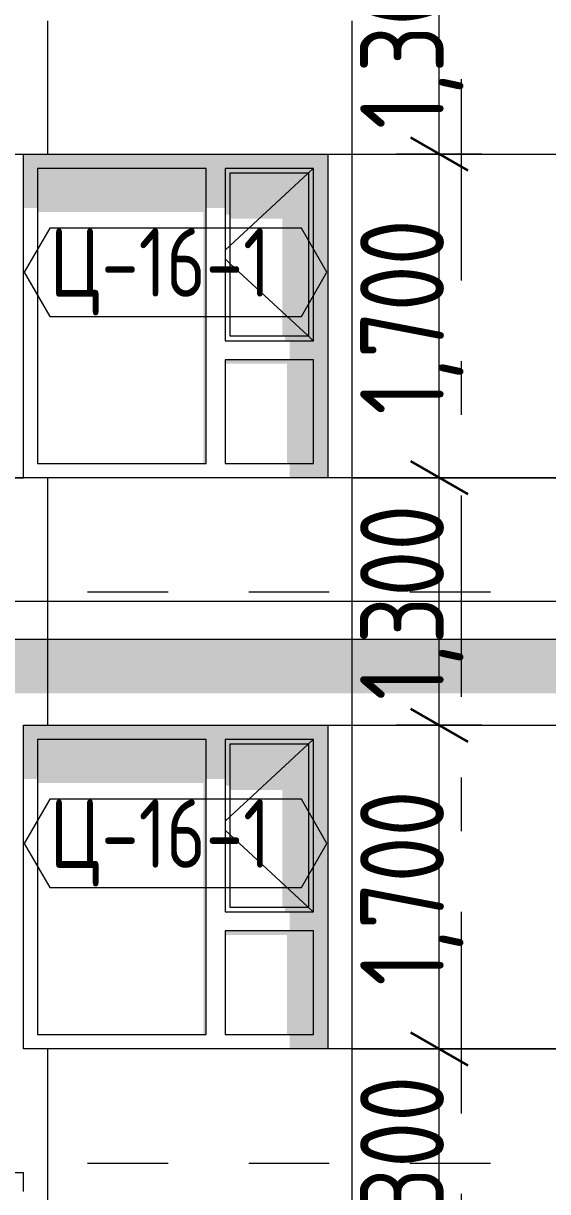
# Model space of a CAD drawing. Header units: millimetres. Extents: x 18162 to 7085488, y 72188 to 247925.
# Drawn here: x 5821209 to 5823964, y 109234 to 115371 of the extents above; entities that cross this region are included whole.
import ezdxf
from ezdxf.enums import TextEntityAlignment as Align

# ---------------------------------------------------------------- set-up
doc = ezdxf.new("R2010")
doc.units = ezdxf.units.MM
doc.header["$MEASUREMENT"] = 0
doc.linetypes.add('Dashed', pattern=[423.333333, 211.666667, -211.666667])
doc.linetypes.add('Double Dashed', pattern=[1093.611073, 529.166651, -211.666656, 141.111112, -211.666656])
for name, color, linetype in [('Archicad Windows', 7, 'Continuous'), ('Structural - Bearing', 7, 'Continuous'), ('Structural - Grid', 7, 'Continuous')]:
    doc.layers.add(name, color=color, linetype=linetype)
doc.styles.add('GENERATED_STYLE_3', font='', dxfattribs={"width": 0.8})
doc.styles.get('GENERATED_STYLE_3').set_extended_font_data('ISOCPEUR MON')
doc.dimstyles.new('GENERATED_STYLE__19', dxfattribs={"dimtxt": 440.00001, "dimasz": 228, "dimexe": 0.18, "dimexo": 31028.935828, "dimgap": 0, "dimtad": 1, "dimdec": 0, "dimzin": 0, "dimdsep": 46, "dimtxsty": 'GENERATED_STYLE_3', "dimblk": 'ARROWHEAD_2', "dimblk1": 'ARROWHEAD_2', "dimblk2": 'ARROWHEAD_2', "dimcen": 0.09, "dimclrd": 13, "dimclre": 13, "dimclrt": 13, "dimadec": 0, "dimazin": 0, "dimtfac": 1, "dimtdec": 4, "dimtmove": 0, "dimatfit": 3, "dimfxl": 1, "dimtolj": 1, "dimtzin": 0, "dimarcsym": 0})
doc.dimstyles.new('GENERATED_STYLE__20', dxfattribs={"dimtxt": 440.00001, "dimasz": 228, "dimexe": 0.18, "dimexo": 31229.618294, "dimgap": 0, "dimtad": 1, "dimdec": 0, "dimzin": 0, "dimdsep": 46, "dimtxsty": 'GENERATED_STYLE_3', "dimblk": 'ARROWHEAD_2', "dimblk1": 'ARROWHEAD_2', "dimblk2": 'ARROWHEAD_2', "dimcen": 0.09, "dimclrd": 13, "dimclre": 13, "dimclrt": 13, "dimadec": 0, "dimazin": 0, "dimtfac": 1, "dimtdec": 4, "dimtmove": 0, "dimatfit": 3, "dimfxl": 1, "dimtolj": 1, "dimtzin": 0, "dimarcsym": 0})
doc.dimstyles.new('GENERATED_STYLE__31', dxfattribs={"dimtxt": 440.00001, "dimasz": 228, "dimexe": 0.18, "dimexo": 1815.703396, "dimgap": 0, "dimtad": 1, "dimdec": 0, "dimzin": 0, "dimdsep": 46, "dimtxsty": 'GENERATED_STYLE_3', "dimblk": 'ARROWHEAD_2', "dimblk1": 'ARROWHEAD_2', "dimblk2": 'ARROWHEAD_2', "dimcen": 0.09, "dimclrd": 13, "dimclre": 13, "dimclrt": 13, "dimadec": 0, "dimazin": 0, "dimtfac": 1, "dimtdec": 4, "dimtmove": 0, "dimatfit": 3, "dimfxl": 1, "dimtolj": 1, "dimtzin": 0, "dimarcsym": 0})

# ---------------------------------------------------------------- blocks, each defined once
blk = doc.blocks.new('*X2296', base_point=(5785635.3, 106384.1))
at = {"layer": 'Structural - Bearing', "color": 8, "linetype": 'Continuous', "lineweight": 13}
for p, q in [((5821335.3, 115384.1), (5821335.3, 115284.1)), ((5822935.3, 115384.1), (5822935.3, 115284.1))]:
    blk.add_line(p, q, dxfattribs=at)
blk = doc.blocks.new('*X2343', base_point=(5785635.3, 106384.1))
at = {"layer": 'Structural - Bearing', "color": 8, "linetype": 'Continuous', "lineweight": 13}
for p, q in [((5821335.3, 112134.1), (5821335.3, 111684.1)), ((5822935.3, 112134.1), (5822935.3, 109984.1)), ((5822808.8, 111684.1), (5822935.3, 111684.1)), ((5822935.3, 111684.1), (5824035.3, 111684.1)), ((5821335.3, 109984.1), (5821335.3, 109384.1)), ((5822935.3, 109984.1), (5822808.8, 109984.1)), ((5822935.3, 109984.1), (5824035.3, 109984.1)), ((5822935.3, 109984.1), (5822935.3, 109384.1)), ((5824035.3, 109984.1), (5822935.3, 109984.1)), ((5821335.3, 109384.1), (5821335.3, 109284.1)), ((5822935.3, 109384.1), (5822935.3, 109284.1))]:
    blk.add_line(p, q, dxfattribs=at)
blk = doc.blocks.new('*X2357', base_point=(5785635.3, 106384.1))
at = {"layer": 'Structural - Bearing', "color": 7, "linetype": 'Continuous', "lineweight": 9}
for p, q in [((5821335.3, 112334.1), (5821335.3, 112134.1)), ((5822935.3, 112334.1), (5822935.3, 112134.1)), ((5824535.3, 112334.1), (5824535.3, 112134.1)), ((5826135.3, 112334.1), (5826135.3, 112134.1))]:
    blk.add_line(p, q, dxfattribs=at)
blk = doc.blocks.new('*X2481', base_point=(5785635.3, 106384.1))
at = {"layer": 'Structural - Bearing', "color": 8, "linetype": 'Continuous', "lineweight": 13}
for p, q in [((5821335.3, 115284.1), (5821335.3, 114684.1)), ((5822935.3, 115284.1), (5822935.3, 112984.1)), ((5820835.3, 114684.1), (5821208.8, 114684.1)), ((5822808.8, 114684.1), (5822935.3, 114684.1)), ((5822935.3, 114684.1), (5824035.3, 114684.1)), ((5821208.8, 112984.1), (5820835.3, 112984.1)), ((5820835.3, 112984.1), (5821208.8, 112984.1)), ((5821335.3, 112984.1), (5821335.3, 112384.1)), ((5822935.3, 112984.1), (5822808.8, 112984.1)), ((5822935.3, 112984.1), (5824035.3, 112984.1)), ((5822935.3, 112984.1), (5822935.3, 112384.1)), ((5824035.3, 112984.1), (5822935.3, 112984.1)), ((5821335.3, 112384.1), (5821335.3, 112334.1)), ((5822935.3, 112384.1), (5822935.3, 112334.1))]:
    blk.add_line(p, q, dxfattribs=at)
blk = doc.blocks.new('*X2505', base_point=(5785635.3, 106384.1))
at = {"layer": 'Structural - Bearing', "color": 8, "linetype": 'Continuous', "lineweight": 13}
for p, q in [((5821335.3, 109284.1), (5821335.3, 108684.1)), ((5822935.3, 109284.1), (5822935.3, 106984.1))]:
    blk.add_line(p, q, dxfattribs=at)
blk = doc.blocks.new('*D2594', base_point=(5785635.3, 106384.1))
at = {"color": 12, "linetype": 'Continuous', "lineweight": 35}
for p, q in [((5838328.4, 109420.7), (5838628.4, 109247.5)), ((5838328.4, 109220.7), (5838628.4, 109047.5))]:
    blk.add_line(p, q, dxfattribs=at)
at = {"color": 13, "linetype": 'Continuous', "lineweight": 13}
blk.add_line((5838478.4, 109134.1), (5838478.4, 109334.1), dxfattribs=at)
blk = doc.blocks.new('ARROWHEAD_2')
at = {"color": 0, "linetype": 'Continuous', "lineweight": 0}
for p, q in [((-0.378, -0.655), (0.378, 0.655)), ((0, 0), (-1, 0))]:
    blk.add_line(p, q, dxfattribs=at)
blk = doc.blocks.new('*D2595', base_point=(5785635.3, 106384.1))
at = {"color": 12, "linetype": 'Continuous', "lineweight": 35}
for p, q in [((5838328.4, 112220.7), (5838628.4, 112047.5)), ((5838328.4, 109420.7), (5838628.4, 109247.5))]:
    blk.add_line(p, q, dxfattribs=at)
at = {"color": 13, "linetype": 'Continuous', "lineweight": 13}
for p, q in [((5838703.4, 112134.1), (5837187.8, 112134.1)), ((5838478.4, 109334.1), (5838478.4, 112134.1)), ((5838703.4, 109334.1), (5837187.8, 109334.1)), ((5838478.4, 109134.1), (5838478.4, 109334.1))]:
    blk.add_line(p, q, dxfattribs=at)
at = {"color": 13, "lineweight": 13, "char_height": 440, "attachment_point": 7, "rotation": 90, "style": 'GENERATED_STYLE_3'}
for s, insert in [('\\A1;{\\pql;\\fISOCPEUR MON|b0|i0|c0|p0;\\W0.800000;2,800}', (5838605.9, 110549.6)), ('\\A1;{\\pql;\\fISOCPEUR MON|b0|i0|c0|p0;\\W0.800000;200}', (5838518.1, 109420.8))]:
    blk.add_mtext(s, dxfattribs=dict(at, insert=insert))
blk = doc.blocks.new('*D2596', base_point=(5785635.3, 106384.1))
at = {"color": 13, "linetype": 'Continuous', "lineweight": 13}
for p, q in [((5838478.4, 112334.1), (5838478.4, 115134.1)), ((5838703.4, 112334.1), (5837187.8, 112334.1)), ((5838478.4, 112134.1), (5838478.4, 112334.1))]:
    blk.add_line(p, q, dxfattribs=at)
at = {"color": 12, "linetype": 'Continuous', "lineweight": 35}
for p, q in [((5838328.4, 112420.7), (5838628.4, 112247.5)), ((5838328.4, 112220.7), (5838628.4, 112047.5))]:
    blk.add_line(p, q, dxfattribs=at)
blk = doc.blocks.new('*D2597', base_point=(5785635.3, 106384.1))
at = {"color": 12, "linetype": 'Continuous', "lineweight": 35}
for p, q in [((5838328.4, 115220.7), (5838628.4, 115047.5)), ((5838328.4, 112420.7), (5838628.4, 112247.5))]:
    blk.add_line(p, q, dxfattribs=at)
at = {"color": 13, "linetype": 'Continuous', "lineweight": 13}
for p, q in [((5838703.4, 115134.1), (5837187.8, 115134.1)), ((5838478.4, 112334.1), (5838478.4, 115134.1))]:
    blk.add_line(p, q, dxfattribs=at)
at = {"color": 13, "lineweight": 13, "char_height": 440, "attachment_point": 7, "rotation": 90, "style": 'GENERATED_STYLE_3'}
for s, insert in [('\\A1;{\\pql;\\fISOCPEUR MON|b0|i0|c0|p0;\\W0.800000;2,800}', (5838605.9, 113549.6)), ('\\A1;{\\pql;\\fISOCPEUR MON|b0|i0|c0|p0;\\W0.800000;200}', (5838518.1, 112420.8))]:
    blk.add_mtext(s, dxfattribs=dict(at, insert=insert))
blk = doc.blocks.new('*D2598', base_point=(5785635.3, 106384.1))
at = {"color": 13, "linetype": 'Continuous', "lineweight": 13}
for p, q in [((5838478.4, 115334.1), (5838478.4, 118134.1)), ((5838703.4, 115334.1), (5837187.8, 115334.1)), ((5838478.4, 115134.1), (5838478.4, 115334.1)), ((5838703.4, 115134.1), (5837187.8, 115134.1))]:
    blk.add_line(p, q, dxfattribs=at)
at = {"color": 12, "linetype": 'Continuous', "lineweight": 35}
for p, q in [((5838328.4, 115420.7), (5838628.4, 115247.5)), ((5838328.4, 115220.7), (5838628.4, 115047.5))]:
    blk.add_line(p, q, dxfattribs=at)
blk = doc.blocks.new('*D2599', base_point=(5785635.3, 106384.1))
at = {"color": 12, "linetype": 'Continuous', "lineweight": 35}
for p, q in [((5838328.4, 118220.7), (5838628.4, 118047.5)), ((5838328.4, 115420.7), (5838628.4, 115247.5))]:
    blk.add_line(p, q, dxfattribs=at)
at = {"color": 13, "linetype": 'Continuous', "lineweight": 13}
for p, q in [((5838703.4, 118134.1), (5837187.8, 118134.1)), ((5838478.4, 115334.1), (5838478.4, 118134.1))]:
    blk.add_line(p, q, dxfattribs=at)
at = {"color": 13, "lineweight": 13, "char_height": 440, "attachment_point": 7, "rotation": 90, "style": 'GENERATED_STYLE_3'}
for s, insert in [('\\A1;{\\pql;\\fISOCPEUR MON|b0|i0|c0|p0;\\W0.800000;2,800}', (5838605.9, 116549.6)), ('\\A1;{\\pql;\\fISOCPEUR MON|b0|i0|c0|p0;\\W0.800000;200}', (5838518.1, 115420.8))]:
    blk.add_mtext(s, dxfattribs=dict(at, insert=insert))
blk = doc.blocks.new('*D2649', base_point=(5785635.3, 106384.1))
at = {"color": 13, "linetype": 'Continuous', "lineweight": 13}
for p, q in [((5823393.5, 108684.1), (5823393.5, 109984.1)), ((5823618.5, 108684.1), (5823168.5, 108684.1)), ((5823393.5, 106984.1), (5823393.5, 108684.1)), ((5823618.5, 106984.1), (5823168.5, 106984.1)), ((5823393.5, 105084.1), (5823393.5, 106984.1))]:
    blk.add_line(p, q, dxfattribs=at)
at = {"color": 12, "linetype": 'Continuous', "lineweight": 35}
for p, q in [((5823243.5, 108770.7), (5823543.5, 108597.5)), ((5823243.5, 107070.7), (5823543.5, 106897.5))]:
    blk.add_line(p, q, dxfattribs=at)
at = {"color": 13, "lineweight": 13, "insert": (5823521.1, 107315.9), "char_height": 440, "attachment_point": 7, "rotation": 90, "style": 'GENERATED_STYLE_3'}
blk.add_mtext('\\A1;{\\pql;\\fISOCPEUR MON|b0|i0|c0|p0;\\W0.800000;1,700}', dxfattribs=at)
blk = doc.blocks.new('*D2650', base_point=(5785635.3, 106384.1))
at = {"color": 12, "linetype": 'Continuous', "lineweight": 35}
for p, q in [((5823243.5, 110070.7), (5823543.5, 109897.5)), ((5823243.5, 108770.7), (5823543.5, 108597.5))]:
    blk.add_line(p, q, dxfattribs=at)
at = {"color": 13, "linetype": 'Continuous', "lineweight": 13}
blk.add_line((5823393.5, 108684.1), (5823393.5, 109984.1), dxfattribs=at)
at = {"color": 13, "lineweight": 13, "insert": (5823521.1, 108815.9), "char_height": 440, "attachment_point": 7, "rotation": 90, "style": 'GENERATED_STYLE_3'}
blk.add_mtext('\\A1;{\\pql;\\fISOCPEUR MON|b0|i0|c0|p0;\\W0.800000;1,300}', dxfattribs=at)
blk = doc.blocks.new('*D2651', base_point=(5785635.3, 106384.1))
at = {"color": 13, "linetype": 'Continuous', "lineweight": 13}
for p, q in [((5823393.5, 111684.1), (5823393.5, 112984.1)), ((5823618.5, 111684.1), (5823168.5, 111684.1)), ((5823393.5, 109984.1), (5823393.5, 111684.1)), ((5823618.5, 109984.1), (5823168.5, 109984.1)), ((5823393.5, 108684.1), (5823393.5, 109984.1))]:
    blk.add_line(p, q, dxfattribs=at)
at = {"color": 12, "linetype": 'Continuous', "lineweight": 35}
for p, q in [((5823243.5, 111770.7), (5823543.5, 111597.5)), ((5823243.5, 110070.7), (5823543.5, 109897.5))]:
    blk.add_line(p, q, dxfattribs=at)
at = {"color": 13, "lineweight": 13, "insert": (5823521.1, 110315.9), "char_height": 440, "attachment_point": 7, "rotation": 90, "style": 'GENERATED_STYLE_3'}
blk.add_mtext('\\A1;{\\pql;\\fISOCPEUR MON|b0|i0|c0|p0;\\W0.800000;1,700}', dxfattribs=at)
blk = doc.blocks.new('*D2652', base_point=(5785635.3, 106384.1))
at = {"color": 12, "linetype": 'Continuous', "lineweight": 35}
for p, q in [((5823243.5, 113070.7), (5823543.5, 112897.5)), ((5823243.5, 111770.7), (5823543.5, 111597.5))]:
    blk.add_line(p, q, dxfattribs=at)
at = {"color": 13, "linetype": 'Continuous', "lineweight": 13}
blk.add_line((5823393.5, 111684.1), (5823393.5, 112984.1), dxfattribs=at)
at = {"color": 13, "lineweight": 13, "insert": (5823521.1, 111815.9), "char_height": 440, "attachment_point": 7, "rotation": 90, "style": 'GENERATED_STYLE_3'}
blk.add_mtext('\\A1;{\\pql;\\fISOCPEUR MON|b0|i0|c0|p0;\\W0.800000;1,300}', dxfattribs=at)
blk = doc.blocks.new('*D2653', base_point=(5785635.3, 106384.1))
at = {"color": 13, "linetype": 'Continuous', "lineweight": 13}
for p, q in [((5823393.5, 114684.1), (5823393.5, 115984.1)), ((5823618.5, 114684.1), (5823168.5, 114684.1)), ((5823393.5, 112984.1), (5823393.5, 114684.1)), ((5823618.5, 112984.1), (5823168.5, 112984.1)), ((5823393.5, 111684.1), (5823393.5, 112984.1))]:
    blk.add_line(p, q, dxfattribs=at)
at = {"color": 12, "linetype": 'Continuous', "lineweight": 35}
for p, q in [((5823243.5, 114770.7), (5823543.5, 114597.5)), ((5823243.5, 113070.7), (5823543.5, 112897.5))]:
    blk.add_line(p, q, dxfattribs=at)
at = {"color": 13, "lineweight": 13, "insert": (5823521.1, 113315.9), "char_height": 440, "attachment_point": 7, "rotation": 90, "style": 'GENERATED_STYLE_3'}
blk.add_mtext('\\A1;{\\pql;\\fISOCPEUR MON|b0|i0|c0|p0;\\W0.800000;1,700}', dxfattribs=at)
blk = doc.blocks.new('*D2654', base_point=(5785635.3, 106384.1))
at = {"color": 12, "linetype": 'Continuous', "lineweight": 35}
for p, q in [((5823243.5, 116070.7), (5823543.5, 115897.5)), ((5823243.5, 114770.7), (5823543.5, 114597.5))]:
    blk.add_line(p, q, dxfattribs=at)
at = {"color": 13, "linetype": 'Continuous', "lineweight": 13}
blk.add_line((5823393.5, 114684.1), (5823393.5, 115984.1), dxfattribs=at)
at = {"color": 13, "lineweight": 13, "insert": (5823521.1, 114815.9), "char_height": 440, "attachment_point": 7, "rotation": 90, "style": 'GENERATED_STYLE_3'}
blk.add_mtext('\\A1;{\\pql;\\fISOCPEUR MON|b0|i0|c0|p0;\\W0.800000;1,300}', dxfattribs=at)
blk = doc.blocks.new('*D2655', base_point=(5785635.3, 106384.1))
at = {"color": 13, "linetype": 'Continuous', "lineweight": 13}
for p, q in [((5823393.5, 117684.1), (5823393.5, 118984.1)), ((5823618.5, 117684.1), (5823168.5, 117684.1)), ((5823393.5, 115984.1), (5823393.5, 117684.1)), ((5823618.5, 115984.1), (5823168.5, 115984.1)), ((5823393.5, 114684.1), (5823393.5, 115984.1))]:
    blk.add_line(p, q, dxfattribs=at)
at = {"color": 12, "linetype": 'Continuous', "lineweight": 35}
for p, q in [((5823243.5, 117770.7), (5823543.5, 117597.5)), ((5823243.5, 116070.7), (5823543.5, 115897.5))]:
    blk.add_line(p, q, dxfattribs=at)
at = {"color": 13, "lineweight": 13, "insert": (5823521.1, 116315.9), "char_height": 440, "attachment_point": 7, "rotation": 90, "style": 'GENERATED_STYLE_3'}
blk.add_mtext('\\A1;{\\pql;\\fISOCPEUR MON|b0|i0|c0|p0;\\W0.800000;1,700}', dxfattribs=at)
blk = doc.blocks.new('Label_156_3', base_point=(5822008.8, 110829.1))
at = {"color": 13, "linetype": 'Continuous', "lineweight": 13, "flags": 128}
blk.add_lwpolyline([(5821213.7, 111063.3), (5821347.8, 110831.1), (5822669.9, 110831.1), (5822804, 111063.3), (5822669.9, 111295.6), (5821347.8, 111295.6)], close=True, dxfattribs=at)
at = {"color": 13, "lineweight": 13, "insert": (5821347.8, 111294.9), "char_height": 360, "attachment_point": 1, "style": 'GENERATED_STYLE_3'}
blk.add_mtext('\\A1;{\\pql;\\pt0,253000;\\fISOCPEUR MON|b0|i0|c0|p0;\\W0.800000;Ц-16-1\\fISOCPEUR MON|b0|i0|c0|p0;\\W0.800000;\\A1{\\H.66x;\\S^  ;}\\fISOCPEUR MON|b0|i0|c0|p0;\\W0.800000;\\fISOCPEUR MON|b0|i0|c0|p0;\\W0.800000;\\A1{\\H.66x;\\S^  ;}\\fISOCPEUR MON|b0|i0|c0|p0;\\W0.800000; \\fISOCPEUR MON|b0|i0|c0|p0;\\W0.800000;\\fISOCPEUR MON|b0|i0|c0|p0;\\W0.800000;\\fISOCPEUR MON|b0|i0|c0|p0;\\W0.800000;\\fISOCPEUR MON|b0|i0|c0|p0;\\W0.800000;\\fISOCPEUR MON|b0|i0|c0|p0;\\W0.800000;\\fISOCPEUR MON|b0|i0|c0|p0;\\W0.800000;\\fISOCPEUR MON|b0|i0|c0|p0;\\W0.800000;\\fISOCPEUR MON|b0|i0|c0|p0;\\W0.800000;\\fISOCPEUR MON|b0|i0|c0|p0;\\W0.800000;\\fISOCPEUR MON|b0|i0|c0|p0;\\W0.800000;\\fISOCPEUR MON|b0|i0|c0|p0;\\W0.800000;\\fISOCPEUR MON|b0|i0|c0|p0;\\W0.800000;\\fISOCPEUR MON|b0|i0|c0|p0;\\W0.800000;\\fISOCPEUR MON|b0|i0|c0|p0;\\W0.800000;\\fISOCPEUR MON|b0|i0|c0|p0;\\W0.800000;\\fISOCPEUR MON|b0|i0|c0|p0;\\W0.800000;\\fISOCPEUR MON|b0|i0|c0|p0;\\W0.800000;\\fISOCPEUR MON|b0|i0|c0|p0;\\W0.800000;\\fISOCPEUR MON|b0|i0|c0|p0;\\W0.800000;\\fISOCPEUR MON|b0|i0|c0|p0;\\W0.800000;\\fISOCPEUR MON|b0|i0|c0|p0;\\W0.800000;\\fISOCPEUR MON|b0|i0|c0|p0;\\W0.800000;\\fISOCPEUR MON|b0|i0|c0|p0;\\W0.800000;\\fISOCPEUR MON|b0|i0|c0|p0;\\W0.800000;\\fISOCPEUR MON|b0|i0|c0|p0;\\W0.800000;\\fISOCPEUR MON|b0|i0|c0|p0;\\W0.800000;\\fISOCPEUR MON|b0|i0|c0|p0;\\W0.800000;\\fISOCPEUR MON|b0|i0|c0|p0;\\W0.800000;\\fISOCPEUR MON|b0|i0|c0|p0;\\W0.800000;\\fISOCPEUR MON|b0|i0|c0|p0;\\W0.800000;\\fISOCPEUR MON|b0|i0|c0|p0;\\W0.800000;\\fISOCPEUR MON|b0|i0|c0|p0;\\W0.800000;\\fISOCPEUR MON|b0|i0|c0|p0;\\W0.800000;\\fISOCPEUR MON|b0|i0|c0|p0;\\W0.800000;\\fISOCPEUR MON|b0|i0|c0|p0;\\W0.800000;\\fISOCPEUR MON|b0|i0|c0|p0;\\W0.800000;\\fISOCPEUR MON|b0|i0|c0|p0;\\W0.800000;\\fISOCPEUR MON|b0|i0|c0|p0;\\W0.800000;\\fISOCPEUR MON|b0|i0|c0|p0;\\W0.800000;\\fISOCPEUR MON|b0|i0|c0|p0;\\W0.800000;\\fISOCPEUR MON|b0|i0|c0|p0;\\W0.800000;\\fISOCPEUR MON|b0|i0|c0|p0;\\W0.800000;\\fISOCPEUR MON|b0|i0|c0|p0;\\W0.800000;}', dxfattribs=at)
blk = doc.blocks.new('Label_197_3', base_point=(5822008.8, 113829.1))
at = {"color": 13, "linetype": 'Continuous', "lineweight": 13, "flags": 128}
blk.add_lwpolyline([(5821213.7, 114063.3), (5821347.8, 113831.1), (5822669.9, 113831.1), (5822804, 114063.3), (5822669.9, 114295.6), (5821347.8, 114295.6)], close=True, dxfattribs=at)
at = {"color": 13, "lineweight": 13, "insert": (5821347.8, 114294.9), "char_height": 360, "attachment_point": 1, "style": 'GENERATED_STYLE_3'}
blk.add_mtext('\\A1;{\\pql;\\pt0,253000;\\fISOCPEUR MON|b0|i0|c0|p0;\\W0.800000;Ц-16-1\\fISOCPEUR MON|b0|i0|c0|p0;\\W0.800000;\\A1{\\H.66x;\\S^  ;}\\fISOCPEUR MON|b0|i0|c0|p0;\\W0.800000;\\fISOCPEUR MON|b0|i0|c0|p0;\\W0.800000;\\A1{\\H.66x;\\S^  ;}\\fISOCPEUR MON|b0|i0|c0|p0;\\W0.800000; \\fISOCPEUR MON|b0|i0|c0|p0;\\W0.800000;\\fISOCPEUR MON|b0|i0|c0|p0;\\W0.800000;\\fISOCPEUR MON|b0|i0|c0|p0;\\W0.800000;\\fISOCPEUR MON|b0|i0|c0|p0;\\W0.800000;\\fISOCPEUR MON|b0|i0|c0|p0;\\W0.800000;\\fISOCPEUR MON|b0|i0|c0|p0;\\W0.800000;\\fISOCPEUR MON|b0|i0|c0|p0;\\W0.800000;\\fISOCPEUR MON|b0|i0|c0|p0;\\W0.800000;\\fISOCPEUR MON|b0|i0|c0|p0;\\W0.800000;\\fISOCPEUR MON|b0|i0|c0|p0;\\W0.800000;\\fISOCPEUR MON|b0|i0|c0|p0;\\W0.800000;\\fISOCPEUR MON|b0|i0|c0|p0;\\W0.800000;\\fISOCPEUR MON|b0|i0|c0|p0;\\W0.800000;\\fISOCPEUR MON|b0|i0|c0|p0;\\W0.800000;\\fISOCPEUR MON|b0|i0|c0|p0;\\W0.800000;\\fISOCPEUR MON|b0|i0|c0|p0;\\W0.800000;\\fISOCPEUR MON|b0|i0|c0|p0;\\W0.800000;\\fISOCPEUR MON|b0|i0|c0|p0;\\W0.800000;\\fISOCPEUR MON|b0|i0|c0|p0;\\W0.800000;\\fISOCPEUR MON|b0|i0|c0|p0;\\W0.800000;\\fISOCPEUR MON|b0|i0|c0|p0;\\W0.800000;\\fISOCPEUR MON|b0|i0|c0|p0;\\W0.800000;\\fISOCPEUR MON|b0|i0|c0|p0;\\W0.800000;\\fISOCPEUR MON|b0|i0|c0|p0;\\W0.800000;\\fISOCPEUR MON|b0|i0|c0|p0;\\W0.800000;\\fISOCPEUR MON|b0|i0|c0|p0;\\W0.800000;\\fISOCPEUR MON|b0|i0|c0|p0;\\W0.800000;\\fISOCPEUR MON|b0|i0|c0|p0;\\W0.800000;\\fISOCPEUR MON|b0|i0|c0|p0;\\W0.800000;\\fISOCPEUR MON|b0|i0|c0|p0;\\W0.800000;\\fISOCPEUR MON|b0|i0|c0|p0;\\W0.800000;\\fISOCPEUR MON|b0|i0|c0|p0;\\W0.800000;\\fISOCPEUR MON|b0|i0|c0|p0;\\W0.800000;\\fISOCPEUR MON|b0|i0|c0|p0;\\W0.800000;\\fISOCPEUR MON|b0|i0|c0|p0;\\W0.800000;\\fISOCPEUR MON|b0|i0|c0|p0;\\W0.800000;\\fISOCPEUR MON|b0|i0|c0|p0;\\W0.800000;\\fISOCPEUR MON|b0|i0|c0|p0;\\W0.800000;\\fISOCPEUR MON|b0|i0|c0|p0;\\W0.800000;\\fISOCPEUR MON|b0|i0|c0|p0;\\W0.800000;\\fISOCPEUR MON|b0|i0|c0|p0;\\W0.800000;\\fISOCPEUR MON|b0|i0|c0|p0;\\W0.800000;\\fISOCPEUR MON|b0|i0|c0|p0;\\W0.800000;}', dxfattribs=at)
blk = doc.blocks.new('Standard grid marker[377]_3', base_point=(5823508.8, 166384.1))
at = {"layer": 'Structural - Grid', "color": 13, "linetype": 'Double Dashed', "lineweight": 13, "ltscale": 2}
blk.add_line((5823508.8, 165384.1), (5823508.8, 100884.1), dxfattribs=at)
at = {"layer": 'Structural - Grid', "color": 13, "lineweight": 13, "style": 'GENERATED_STYLE_3'}
blk.add_attdef('AC_MarkerText_1', text='', height=500, rotation=360, dxfattribs=at).set_placement((5823508.8, 99534.1), align=Align.TOP_CENTER)

msp = doc.modelspace()

# ---------------------------------------------------------------- hatches: boundary and pattern name
at = {"layer": 'Archicad Windows', "linetype": 'Continuous', "lineweight": 0}
for points in [[(5822808.8, 114684.1), (5821208.8, 114684.1), (5821208.8, 114609.1), (5821283.8, 114609.1), (5822168.8, 114609.1), (5822268.8, 114609.1), (5822733.8, 114609.1), (5822808.8, 114609.1)], [(5821283.8, 114609.1), (5821208.8, 114609.1), (5821208.8, 114401.2), (5821283.8, 114401.2)], [(5822168.8, 114609.1), (5821283.8, 114609.1), (5821283.8, 114380), (5822153.8, 114380), (5822153.8, 113059.1), (5822168.8, 113059.1)], [(5822168.8, 114609.1), (5822168.8, 114401.2), (5822268.8, 114401.2), (5822268.8, 114609.1)], [(5822268.8, 114609.1), (5822268.8, 114584.1), (5822293.8, 114584.1), (5822708.8, 114584.1), (5822733.8, 114584.1), (5822733.8, 114609.1)], [(5822293.8, 114584.1), (5822268.8, 114584.1), (5822268.8, 114365.9), (5822293.8, 114365.9)], [(5822708.8, 114584.1), (5822293.8, 114584.1), (5822293.8, 114344.7), (5822568.8, 114344.7), (5822568.8, 113729.1), (5822708.8, 113729.1)], [(5822708.8, 113729.1), (5822733.8, 113729.1), (5822733.8, 114584.1), (5822708.8, 114584.1)], [(5822733.8, 113704.1), (5822733.8, 113604.1), (5822733.8, 113059.1), (5822808.8, 113059.1), (5822808.8, 114609.1), (5822733.8, 114609.1)], [(5822733.8, 113729.1), (5822583.8, 113729.1), (5822583.8, 113704.1), (5822733.8, 113704.1)], [(5822608.8, 113704.1), (5822608.8, 113604.1), (5822733.8, 113604.1), (5822733.8, 113704.1)], [(5822268.8, 113604.1), (5822268.8, 113582.9), (5822593.8, 113582.9), (5822593.8, 113059.1), (5822733.8, 113059.1), (5822733.8, 113604.1)], [(5822608.8, 113059.1), (5822608.8, 112984.1), (5822808.8, 112984.1), (5822808.8, 113059.1)], [(5821208.8, 111684.1), (5821208.8, 111609.1), (5821283.8, 111609.1), (5822168.8, 111609.1), (5822268.8, 111609.1), (5822733.8, 111609.1), (5822808.8, 111609.1), (5822808.8, 111684.1)], [(5821283.8, 111609.1), (5821208.8, 111609.1), (5821208.8, 111401.2), (5821283.8, 111401.2)], [(5822168.8, 111609.1), (5821283.8, 111609.1), (5821283.8, 111380), (5822153.8, 111380), (5822153.8, 110059.1), (5822168.8, 110059.1)], [(5822168.8, 111609.1), (5822168.8, 111401.2), (5822268.8, 111401.2), (5822268.8, 111609.1)], [(5822733.8, 111609.1), (5822268.8, 111609.1), (5822268.8, 111584.1), (5822293.8, 111584.1), (5822708.8, 111584.1), (5822733.8, 111584.1)], [(5822268.8, 111584.1), (5822268.8, 111365.9), (5822293.8, 111365.9), (5822293.8, 111584.1)], [(5822708.8, 111584.1), (5822293.8, 111584.1), (5822293.8, 111344.7), (5822568.8, 111344.7), (5822568.8, 110729.1), (5822708.8, 110729.1)], [(5822708.8, 110729.1), (5822733.8, 110729.1), (5822733.8, 111584.1), (5822708.8, 111584.1)], [(5822733.8, 110704.1), (5822733.8, 110604.1), (5822733.8, 110059.1), (5822808.8, 110059.1), (5822808.8, 111609.1), (5822733.8, 111609.1)], [(5822733.8, 110729.1), (5822583.8, 110729.1), (5822583.8, 110704.1), (5822733.8, 110704.1)], [(5822733.8, 110704.1), (5822608.8, 110704.1), (5822608.8, 110604.1), (5822733.8, 110604.1)], [(5822733.8, 110604.1), (5822268.8, 110604.1), (5822268.8, 110582.9), (5822593.8, 110582.9), (5822593.8, 110059.1), (5822733.8, 110059.1)], [(5822608.8, 109984.1), (5822808.8, 109984.1), (5822808.8, 110059.1), (5822608.8, 110059.1)]]:
    msp.add_hatch(color=49, dxfattribs=at).paths.add_polyline_path(points)
at = {"layer": 'Structural - Bearing', "linetype": 'Continuous', "lineweight": 0}
msp.add_hatch(color=49, dxfattribs=at).paths.add_polyline_path([(5817058.8, 112134.1), (5817058.8, 112104.1), (5820558.8, 112104.1), (5820558.8, 112044.1), (5820578.3, 112044.1), (5820578.3, 111851.2), (5825563.8, 111851.2), (5825563.8, 111715.6), (5825576.4, 111703), (5825576.4, 111684.1), (5825908.8, 111684.1), (5825908.8, 109984.1), (5825563.8, 109984.1), (5825563.8, 109845.6), (5825576.4, 109833), (5825576.4, 109803.4), (5825563.8, 109785.6), (5825563.8, 109284.1), (5826808.8, 109284.1), (5826808.8, 109334.1), (5826996.8, 109334.1), (5826996.8, 109354.1), (5826858.8, 109354.1), (5826858.8, 109414.1), (5826846.4, 109414.1), (5826846.4, 112044.1), (5826858.8, 112044.1), (5826858.8, 112104.1), (5830058.8, 112104.1), (5830058.8, 112044.1), (5830071.2, 112044.1), (5830071.2, 111851.2), (5832063.8, 111851.2), (5832063.8, 111715.6), (5832076.4, 111703), (5832076.4, 111684.1), (5832408.8, 111684.1), (5832408.8, 109984.1), (5832063.8, 109984.1), (5832063.8, 109845.6), (5832076.4, 109833), (5832076.4, 109803.4), (5832063.8, 109785.6), (5832063.8, 109284.1), (5833308.8, 109284.1), (5833308.8, 109334.1), (5833496.8, 109334.1), (5833496.8, 109354.1), (5833358.8, 109354.1), (5833358.8, 109414.1), (5833346.4, 109414.1), (5833346.4, 112044.1), (5833358.8, 112044.1), (5833358.8, 112104.1), (5836558.8, 112104.1), (5836558.8, 112044.1), (5836571.2, 112044.1), (5836571.2, 111850.3), (5836858.1, 111850.3), (5836858.8, 111851.2), (5836858.8, 112134.1), (5835838.8, 112134.1), (5833308.8, 112134.1), (5833308.8, 112284.1), (5833308.4, 112284.1), (5833308.4, 112134.1), (5829612.7, 112134.1), (5826808.8, 112134.1), (5826808.8, 112284.1), (5826808.4, 112284.1), (5826808.4, 112134.1), (5819816.7, 112134.1)])

# ---------------------------------------------------------------- linework, layer by layer
at = {"color": 8, "linetype": 'Dashed', "lineweight": 13, "ltscale": 2}
for p, q in [((5800379.4, 112384.1), (5841359.8, 112384.1)), ((5800379.4, 109384.1), (5841359.8, 109384.1))]:
    msp.add_line(p, q, dxfattribs=at)
at = {"layer": 'Archicad Windows', "color": 7, "linetype": 'Continuous', "lineweight": 13}
for p, q in [((5821208.8, 114684.1), (5822808.8, 114684.1)), ((5821208.8, 112984.1), (5821208.8, 114684.1)), ((5822808.8, 114684.1), (5822808.8, 112984.1)), ((5822808.8, 112984.1), (5821208.8, 112984.1)), ((5821208.8, 109984.1), (5821208.8, 111684.1)), ((5821208.8, 111684.1), (5822808.8, 111684.1)), ((5822808.8, 111684.1), (5822808.8, 109984.1)), ((5822808.8, 109984.1), (5821208.8, 109984.1))]:
    msp.add_line(p, q, dxfattribs=at)
at = {"layer": 'Archicad Windows', "color": 7, "linetype": 'Continuous', "lineweight": 9}
for p, q in [((5821283.8, 114609.1), (5821283.8, 113059.1)), ((5822168.8, 114609.1), (5821283.8, 114609.1)), ((5822168.8, 113059.1), (5822168.8, 114609.1)), ((5822268.8, 114609.1), (5822268.8, 113704.1)), ((5822733.8, 114609.1), (5822268.8, 114609.1)), ((5822293.8, 114584.1), (5822293.8, 113729.1)), ((5822708.8, 114584.1), (5822293.8, 114584.1)), ((5822704.9, 114584.1), (5822293.8, 114202.9)), ((5822731.9, 114609.1), (5822704.9, 114584.1)), ((5822708.8, 113729.1), (5822708.8, 114584.1)), ((5822733.8, 113704.1), (5822733.8, 114609.1)), ((5822293.8, 114202.9), (5822268.8, 114179.7)), ((5822293.8, 114110.2), (5822268.8, 114133.4)), ((5822704.9, 113729.1), (5822293.8, 114110.2)), ((5822293.8, 113729.1), (5822708.8, 113729.1)), ((5822731.9, 113704.1), (5822704.9, 113729.1)), ((5822268.8, 113704.1), (5822733.8, 113704.1)), ((5822268.8, 113604.1), (5822268.8, 113059.1)), ((5822733.8, 113604.1), (5822268.8, 113604.1)), ((5822733.8, 113059.1), (5822733.8, 113604.1)), ((5821283.8, 113059.1), (5822168.8, 113059.1)), ((5822268.8, 113059.1), (5822733.8, 113059.1)), ((5821283.8, 111609.1), (5821283.8, 110059.1)), ((5822168.8, 111609.1), (5821283.8, 111609.1)), ((5822168.8, 110059.1), (5822168.8, 111609.1)), ((5822268.8, 111609.1), (5822268.8, 110704.1)), ((5822733.8, 111609.1), (5822268.8, 111609.1)), ((5822293.8, 111584.1), (5822293.8, 110729.1)), ((5822708.8, 111584.1), (5822293.8, 111584.1)), ((5822704.9, 111584.1), (5822293.8, 111202.9)), ((5822731.9, 111609.1), (5822704.9, 111584.1)), ((5822708.8, 110729.1), (5822708.8, 111584.1)), ((5822733.8, 110704.1), (5822733.8, 111609.1)), ((5822293.8, 111202.9), (5822268.8, 111179.7)), ((5822293.8, 111110.2), (5822268.8, 111133.4)), ((5822704.9, 110729.1), (5822293.8, 111110.2)), ((5822293.8, 110729.1), (5822708.8, 110729.1)), ((5822731.9, 110704.1), (5822704.9, 110729.1)), ((5822268.8, 110704.1), (5822733.8, 110704.1)), ((5822268.8, 110604.1), (5822268.8, 110059.1)), ((5822733.8, 110604.1), (5822268.8, 110604.1)), ((5822733.8, 110059.1), (5822733.8, 110604.1)), ((5821283.8, 110059.1), (5822168.8, 110059.1)), ((5822268.8, 110059.1), (5822733.8, 110059.1))]:
    msp.add_line(p, q, dxfattribs=at)
at = {"layer": 'Structural - Bearing', "color": 7, "linetype": 'Continuous', "lineweight": 13}
for p, q in [((5826808.4, 112334.1), (5820608.8, 112334.1)), ((5826808.4, 112134.1), (5820608.8, 112134.1)), ((5816408.8, 109334.1), (5821208.8, 109334.1)), ((5821208.8, 109234.1), (5821208.8, 109334.1))]:
    msp.add_line(p, q, dxfattribs=at)

# ---------------------------------------------------------------- block references
at = {"color": 12, "linetype": 'Continuous', "lineweight": 13}
for name, p in [('Label_197_3', (5822008.8, 113829.1)), ('Label_156_3', (5822008.8, 110829.1))]:
    msp.add_blockref(name, p, dxfattribs=at)
at = {"layer": 'Structural - Bearing', "lineweight": 0}
for name in ['*X2296', '*X2481', '*X2357', '*X2343', '*X2505']:
    msp.add_blockref(name, (5785635.3, 106384.1), dxfattribs=at)
at = {"layer": 'Structural - Grid', "color": 13, "linetype": 'Continuous', "lineweight": 13}
msp.add_blockref('Standard grid marker[377]_3', (5823508.8, 166384.1), dxfattribs=at)

# ---------------------------------------------------------------- dimensions: what is measured, and where the dimension line sits
at = {"color": 13, "linetype": 'Continuous', "lineweight": 13}
for base, p1, p2, dimstyle, picture, middle in [((5823393.5, 117684.1), (5822808.8, 115984.1), (5822808.8, 117684.1), 'GENERATED_STYLE__31', '*D2655', (5823085.5, 117053)), ((5838478.4, 118134.1), (5805483.8, 115334.1), (5805483.8, 118134.1), 'GENERATED_STYLE__19', '*D2599', (5838170.4, 117286.7)), ((5838478.4, 115334.1), (5805483.8, 115134.1), (5805483.8, 115334.1), 'GENERATED_STYLE__19', '*D2598', (5838170.4, 115923)), ((5823393.5, 115984.1), (5822808.8, 114684.1), (5822808.8, 115984.1), 'GENERATED_STYLE__31', '*D2654', (5823085.5, 115553)), ((5823393.5, 114684.1), (5822808.8, 112984.1), (5822808.8, 114684.1), 'GENERATED_STYLE__31', '*D2653', (5823085.5, 114053)), ((5838478.4, 115134.1), (5805383.5, 112334.1), (5805483.8, 115134.1), 'GENERATED_STYLE__19', '*D2597', (5838170.4, 114286.7)), ((5838478.4, 112334.1), (5805383.5, 112134.1), (5805383.5, 112334.1), 'GENERATED_STYLE__20', '*D2596', (5838170.4, 112923)), ((5823393.5, 112984.1), (5822808.8, 111684.1), (5822808.8, 112984.1), 'GENERATED_STYLE__31', '*D2652', (5823085.5, 112553)), ((5823393.5, 111684.1), (5822808.8, 109984.1), (5822808.8, 111684.1), 'GENERATED_STYLE__31', '*D2651', (5823085.5, 111053)), ((5838478.4, 112134.1), (5805483.8, 109334.1), (5805383.5, 112134.1), 'GENERATED_STYLE__20', '*D2595', (5838170.4, 111286.7)), ((5823393.5, 109984.1), (5822808.8, 108684.1), (5822808.8, 109984.1), 'GENERATED_STYLE__31', '*D2650', (5823085.5, 109553)), ((5823393.5, 108684.1), (5822808.8, 106984.1), (5822808.8, 108684.1), 'GENERATED_STYLE__31', '*D2649', (5823085.5, 108053)), ((5838478.4, 109334.1), (5805483.8, 109134.1), (5805483.8, 109334.1), 'GENERATED_STYLE__19', '*D2594', (5838170.4, 109923))]:
    dim = msp.add_linear_dim(base=base, p1=p1, p2=p2, angle=90, dimstyle=dimstyle, dxfattribs=at)
    dim.commit()
    dim.dimension.update_dxf_attribs({"geometry": picture, "text_midpoint": middle, "dimtype": 160, "text_rotation": 90})

doc.saveas('drawing.dxf')
